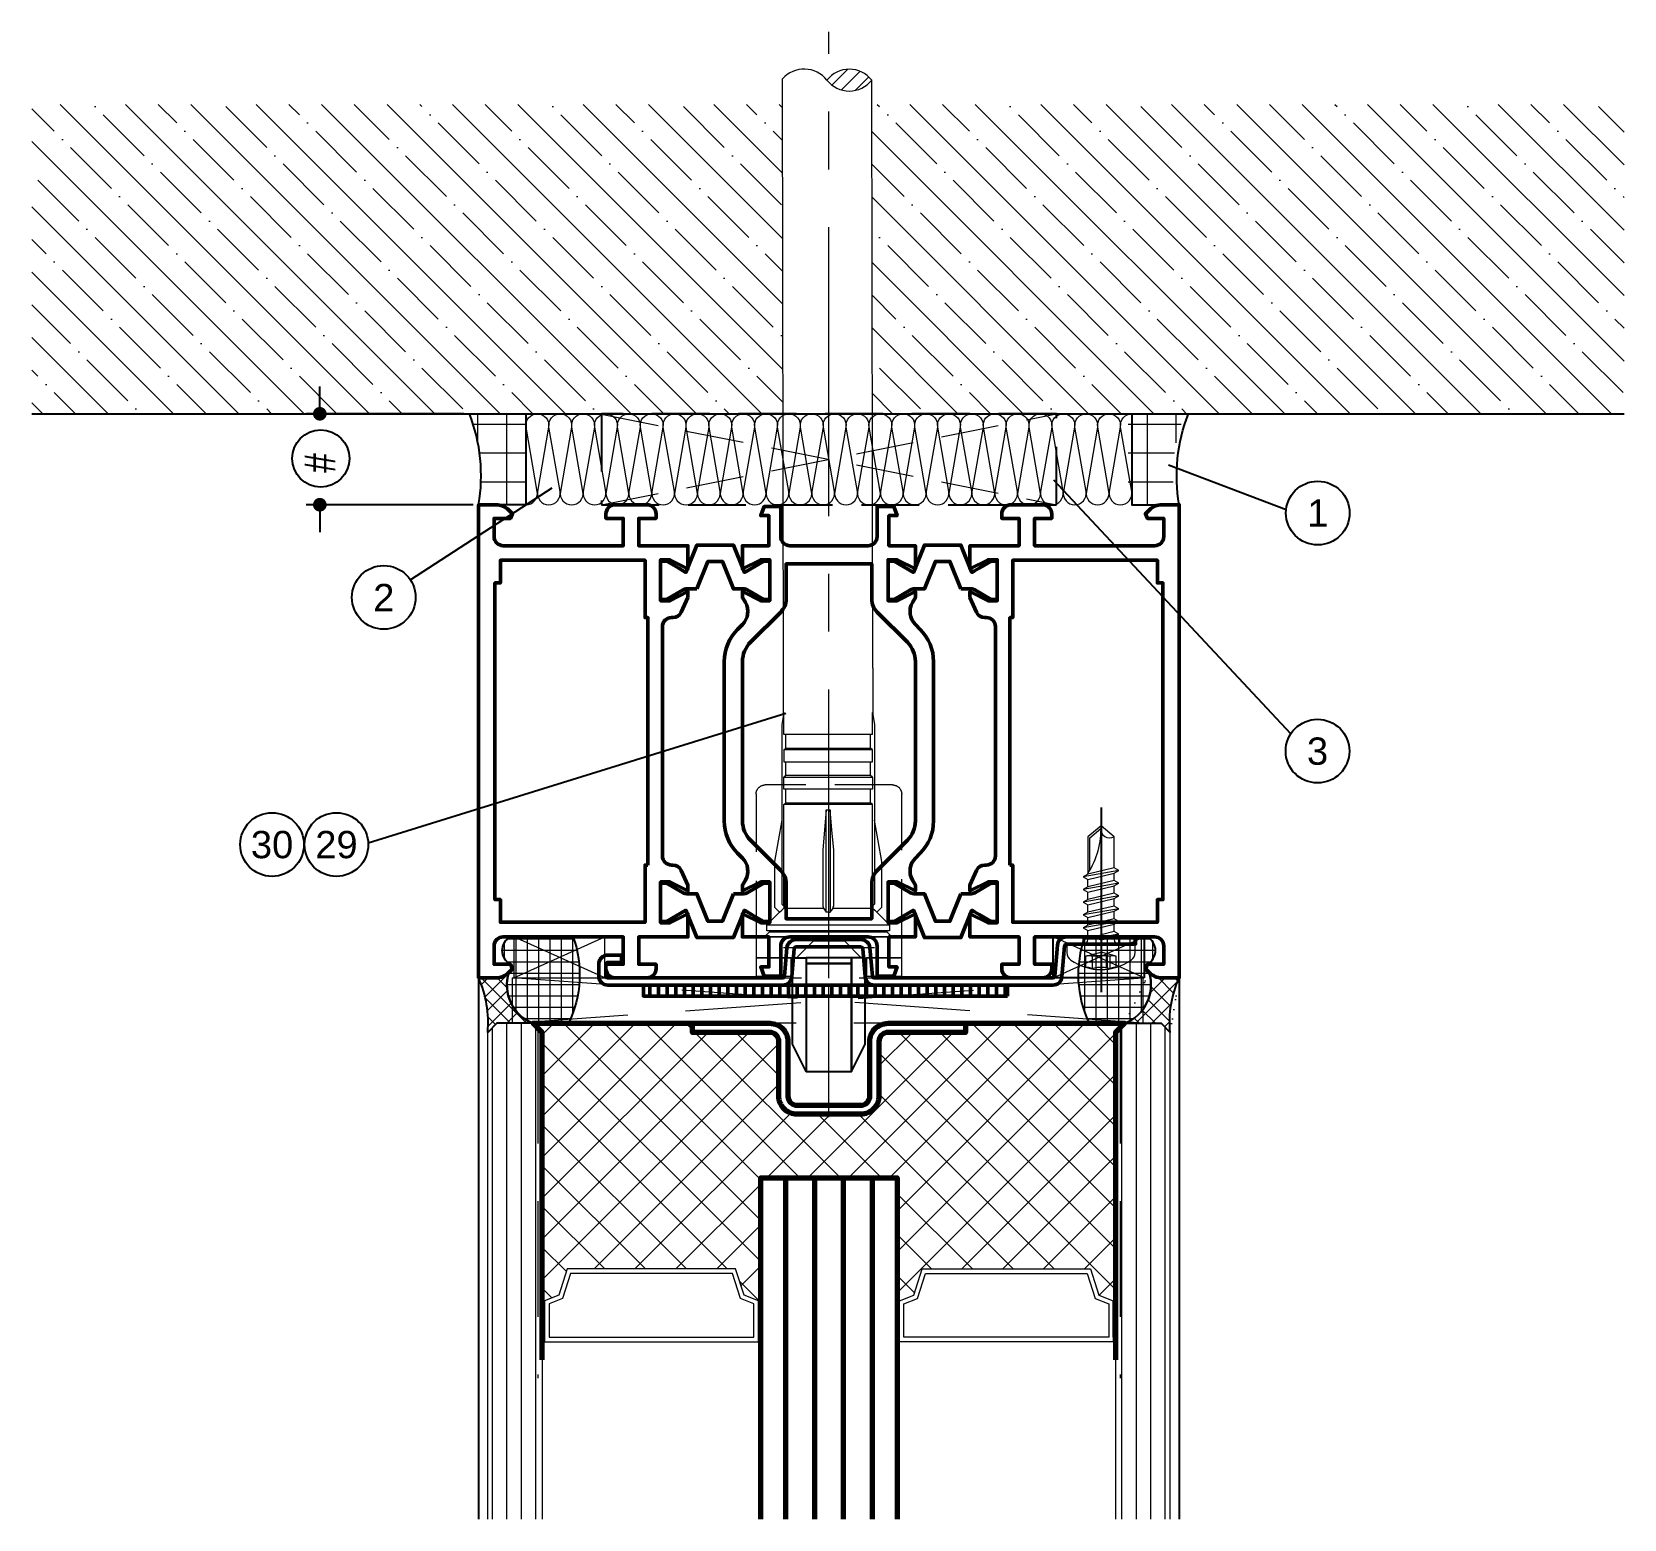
# Model space of a CAD drawing. Header units: millimetres. Extents: x 14 to 189, y 69 to 233.
import ezdxf
from ezdxf.enums import TextEntityAlignment as Align

# ---------------------------------------------------------------- set-up
doc = ezdxf.new("R2010")
doc.units = ezdxf.units.MM
doc.linetypes.add('CENTER', pattern=[50.8, 31.75, -6.35, 6.35, -6.35])
doc.linetypes.add('HIDDEN', pattern=[9.525, 6.35, -3.175])
for name, color, linetype, lineweight in [('AM_5', 3, 'Continuous', 25), ('AM_C', 50, 'Continuous', 50), ('AM_S', 80, 'Continuous', 50), ('Cent3', 70, 'CENTER', 18), ('CHide2', 2, 'HIDDEN', 25), ('CHide3', 70, 'HIDDEN', 18), ('CHide4', 10, 'HIDDEN', 13), ('Cont2', 2, 'Continuous', 25), ('Cont3', 70, 'Continuous', 18), ('Cont4', 10, 'Continuous', 13)]:
    doc.layers.add(name, color=color, linetype=linetype, lineweight=lineweight)
doc.layers.add('Cent4', color=10, linetype='CENTER')
doc.styles.add('BEMSTIL', font='8SIMPLEX.SHX', dxfattribs={"width": 0.85})
doc.styles.add('SWISS', font='swiss.ttf')
doc.dimstyles.new('Dok-1zu2-PUNKT$0', dxfattribs={"dimscale": 0.5, "dimtxt": 3.4, "dimasz": 1.5, "dimexe": 1.5, "dimexo": 0.6, "dimgap": 1.5, "dimtad": 0, "dimlfac": 2, "dimdsep": 46, "dimtxsty": 'BEMSTIL', "dimblk": 'PUNKT', "dimblk1": 'PUNKT', "dimblk2": 'PUNKT', "dimcen": 0, "dimclrd": 3, "dimclre": 3, "dimclrt": 3, "dimadec": 0, "dimazin": 0, "dimtfac": 0.7, "dimtofl": 0, "dimtmove": 0, "dimatfit": 3, "dimfxl": 0, "dimtolj": 1, "dimarcsym": 0})
pattern_1 = [(270, (357.2121, 566.7062), (1.25, -3e-16), []), (360, (357.2121, 566.7062), (3e-16, 1.25), [])]
pattern_2 = [(225, (232.32603, 587.95486), (0.1767767, -0.1767767), []), (315, (232.32603, 587.95486), (0.1767767, 0.1767767), [])]

# ---------------------------------------------------------------- blocks, each defined once
blk = doc.blocks.new('PL_VERSCH_F_W1_VERD')
at = {"linetype": 'CENTER', "ltscale": 2}
blk.add_line((-5, -1.15), (5, -1.15), dxfattribs=at)
blk.add_lwpolyline([(0, 17.5), (0, 2.99), (0, 2.99)], dxfattribs=at)
at = {"linetype": 'HIDDEN'}
for points in [[(-8, 2), (-4.15, 2), (-4.15, 0), (-8, 0)], [(4.15, 2), (8, 2), (8, 0), (4.15, 0)], [(-8, 0), (8, 0), (8, -2.3), (-8, -2.3)], [(3.55, 0), (-3.55, 0), (-1.7, -1.85), (1.7, -1.85)], [(1.7, -1.85), (-1.7, -1.85), (-1.7, -2.3), (1.7, -2.3)]]:
    blk.add_lwpolyline(points, close=True, dxfattribs=at)
blk.add_lwpolyline([(-8, -2.3), (8, -2.3), (8, -18, -0.414214), (7, -19), (-7, -19, -0.414214), (-8, -18)], format="xyb", close=True, dxfattribs=at)
at = {"layer": 'Cont2'}
for points in [[(-4, 0), (-2.5, 0), (-2.5, 12.5), (-4, 9.5)], [(-2.5, 12.5), (2.5, 12.5), (2.5, 0.63), (-2.5, 0.63)], [(4, 0), (2.5, 0), (2.5, 12.5), (4, 9.5)], [(-2.5, 0.63), (2.5, 0.63), (2.5, 0), (-2.5, 0)]]:
    blk.add_lwpolyline(points, close=True, dxfattribs=at)
blk = doc.blocks.new('*U7', base_point=(96.94, 211.857))
for points in [[(96.94, 216.857, -0.463802), (97.56, 216.125), (96.949, 212.59, 0.463802), (97.569, 211.857, 0.463802)], [(97.569, 211.857, 0.463802), (98.188, 212.59), (97.577, 216.125, -0.463802), (98.197, 216.857, -0.463802)], [(98.197, 216.857, -0.463802), (98.817, 216.125), (98.206, 212.59, 0.463802), (98.825, 211.857, 0.463802)], [(98.825, 211.857, 0.463802), (99.445, 212.59), (98.834, 216.125, -0.463802), (99.454, 216.857, -0.463802)], [(99.454, 216.857, -0.463802), (100.073, 216.125), (99.462, 212.59, 0.463802), (100.082, 211.857, 0.463802)], [(100.082, 211.857, 0.463802), (100.701, 212.59), (100.09, 216.125, -0.463802), (100.71, 216.857, -0.463802)], [(100.71, 216.857, -0.463802), (101.33, 216.125), (100.719, 212.59, 0.463802), (101.338, 211.857, 0.463802)], [(101.338, 211.857, 0.463802), (101.958, 212.59), (101.347, 216.125, -0.463802), (101.967, 216.857, -0.463802)], [(101.967, 216.857, -0.463802), (102.586, 216.125), (101.975, 212.59, 0.463802), (102.595, 211.857, 0.463802)], [(102.595, 211.857, 0.463802), (103.215, 212.59), (102.604, 216.125, -0.463802), (103.223, 216.857, -0.463802)], [(103.223, 216.857, -0.463802), (103.843, 216.125), (103.232, 212.59, 0.463802), (103.852, 211.857, 0.463802)], [(103.852, 211.857, 0.463802), (104.471, 212.59), (103.86, 216.125, -0.463802), (104.48, 216.857, -0.463802)], [(104.48, 216.857, -0.463802), (105.1, 216.125), (104.489, 212.59, 0.463802), (105.108, 211.857, 0.463802)], [(105.108, 211.857, 0.463802), (105.728, 212.59), (105.117, 216.125, -0.463802), (105.737, 216.857, -0.463802)], [(105.737, 216.857, -0.463802), (106.356, 216.125), (105.745, 212.59, 0.463802), (106.365, 211.857, 0.463802)], [(106.365, 211.857, 0.463802), (106.984, 212.59), (106.374, 216.125, -0.463802), (106.993, 216.857, -0.463802)], [(106.993, 216.857, -0.463802), (107.613, 216.125), (107.002, 212.59, 0.463802), (107.621, 211.857, 0.463802)], [(107.621, 211.857, 0.463802), (108.241, 212.59), (107.63, 216.125, -0.463802), (108.25, 216.857, -0.463802)], [(108.25, 216.857, -0.463802), (108.869, 216.125), (108.258, 212.59, 0.463802), (108.878, 211.857, 0.463802)], [(108.878, 211.857, 0.463802), (109.498, 212.59), (108.887, 216.125, -0.463802), (109.506, 216.857, -0.463802)], [(109.506, 216.857, -0.463802), (110.126, 216.125), (109.515, 212.59, 0.463802), (110.135, 211.857, 0.463802)], [(110.135, 211.857, 0.463802), (110.754, 212.59), (110.143, 216.125, -0.463802), (110.763, 216.857, -0.463802)], [(110.763, 216.857, -0.463802), (111.383, 216.125), (110.772, 212.59, 0.463802), (111.391, 211.857, 0.463802)], [(111.391, 211.857, 0.463802), (112.011, 212.59), (111.4, 216.125, -0.463802), (112.02, 216.857, -0.463802)], [(112.02, 216.857, -0.463802), (112.639, 216.125), (112.028, 212.59, 0.463802), (112.648, 211.857, 0.463802)], [(112.648, 211.857, 0.463802), (113.267, 212.59), (112.657, 216.125, -0.463802), (113.276, 216.857, -0.463802)], [(113.276, 216.857, -0.463802), (113.896, 216.125), (113.285, 212.59, 0.463802), (113.904, 211.857, 0.463802)], [(113.904, 211.857, 0.463802), (114.524, 212.59), (113.913, 216.125, -0.463802), (114.533, 216.857, -0.463802)], [(114.533, 216.857, -0.463802), (115.152, 216.125), (114.541, 212.59, 0.463802), (115.161, 211.857, 0.463802)], [(115.161, 211.857, 0.463802), (115.781, 212.59), (115.17, 216.125, -0.463802), (115.789, 216.857, -0.463802)], [(115.789, 216.857, -0.463802), (116.409, 216.125), (115.798, 212.59, 0.463802), (116.418, 211.857, 0.463802)], [(116.418, 211.857, 0.463802), (117.037, 212.59), (116.426, 216.125, -0.463802), (117.046, 216.857, -0.463802)], [(117.046, 216.857, -0.463802), (117.666, 216.125), (117.055, 212.59, 0.463802), (117.674, 211.857, 0.463802)], [(117.674, 211.857, 0.463802), (118.294, 212.59), (117.683, 216.125, -0.463802), (118.303, 216.857, -0.463802)], [(118.303, 216.857, -0.463802), (118.922, 216.125), (118.311, 212.59, 0.463802), (118.931, 211.857, 0.463802)], [(118.931, 211.857, 0.463802), (119.551, 212.59), (118.94, 216.125, -0.463802), (119.559, 216.857, -0.463802)], [(119.559, 216.857, -0.463802), (120.179, 216.125), (119.568, 212.59, 0.463802), (120.187, 211.857, 0.463802)], [(120.187, 211.857, 0.463802), (120.807, 212.59), (120.196, 216.125, -0.463802), (120.816, 216.857, -0.463802)], [(120.816, 216.857, -0.463802), (121.435, 216.125), (120.824, 212.59, 0.463802), (121.444, 211.857, 0.463802)], [(121.444, 211.857, 0.463802), (122.064, 212.59), (121.453, 216.125, -0.463802), (122.072, 216.857, -0.463802)], [(122.072, 216.857, -0.463802), (122.692, 216.125), (122.081, 212.59, 0.463802), (122.701, 211.857, 0.463802)], [(122.701, 211.857, 0.463802), (123.32, 212.59), (122.709, 216.125, -0.463802), (123.329, 216.857, -0.463802)], [(123.329, 216.857, -0.463802), (123.949, 216.125), (123.338, 212.59, 0.463802), (123.957, 211.857, 0.463802)], [(123.957, 211.857, 0.463802), (124.577, 212.59), (123.966, 216.125, -0.463802), (124.586, 216.857, -0.463802)], [(124.586, 216.857, -0.463802), (125.205, 216.125), (124.594, 212.59, 0.463802), (125.214, 211.857, 0.463802)], [(125.214, 211.857, 0.463802), (125.834, 212.59), (125.223, 216.125, -0.463802), (125.842, 216.857, -0.463802)], [(125.842, 216.857, -0.463802), (126.462, 216.125), (125.851, 212.59, 0.463802), (126.471, 211.857, 0.463802)], [(126.471, 211.857, 0.463802), (127.09, 212.59), (126.479, 216.125, -0.463802), (127.099, 216.857, -0.463802)], [(127.099, 216.857, -0.463802), (127.718, 216.125), (127.107, 212.59, 0.463802), (127.727, 211.857, 0.463802)], [(127.727, 211.857, 0.463802), (128.347, 212.59), (127.736, 216.125, -0.463802), (128.355, 216.857, -0.463802)], [(128.355, 216.857, -0.463802), (128.975, 216.125), (128.364, 212.59, 0.463802), (128.984, 211.857, 0.463802)], [(128.984, 211.857, 0.463802), (129.603, 212.59), (128.992, 216.125, -0.463802), (129.612, 216.857, -0.463802)], [(129.612, 216.857, -0.463802), (130.232, 216.125), (129.621, 212.59, 0.463802), (130.24, 211.857, 0.463802)]]:
    blk.add_lwpolyline(points, format="xyb")
blk = doc.blocks.new('Dübel01')
for p, q in [((-4.9, 29.53), (-5.02, 94.31)), ((4.9, 29.53), (4.78, 94.17)), ((-4.9, 24.45), (-4.9, 29.53)), ((4.9, 29.53), (4.9, 24.45)), ((-4.86, 24.66), (-5.1, 23.32)), ((-4.86, 22.25), (-4.86, 24.66)), ((4.86, 22.25), (4.86, 24.66)), ((4.86, 24.66), (5.1, 23.32)), ((-5.1, 23.32), (-5.1, 8.21)), ((5.1, 23.32), (5.1, 8.21)), ((4.86, 22.25), (-4.86, 22.25)), ((-4.66, 20.75), (-4.66, 22.25)), ((4.66, 20.75), (4.66, 22.25)), ((-4.86, 20.55), (-4.66, 20.75)), ((4.86, 20.55), (-4.86, 20.55)), ((-4.86, 20.55), (-4.86, 19.25)), ((-4.86, 19.25), (4.86, 19.25)), ((-4.66, 20.75), (4.66, 20.75)), ((-4.66, 17.75), (-4.66, 19.25)), ((4.86, 20.55), (4.66, 20.75)), ((4.66, 17.75), (4.66, 19.25)), ((4.86, 19.25), (4.86, 20.55)), ((-4.66, 17.75), (-4.86, 17.55)), ((-4.86, 16.25), (-4.86, 17.55)), ((-4.86, 17.55), (4.86, 17.55)), ((4.66, 17.75), (-4.66, 17.75)), ((4.86, 17.55), (4.66, 17.75)), ((4.86, 17.55), (4.86, 16.25)), ((4.86, 16.25), (-4.86, 16.25)), ((-4.66, 14.75), (-4.66, 16.25)), ((4.66, 14.75), (4.66, 16.25)), ((-4.86, 14.55), (-4.66, 14.75)), ((4.86, 14.55), (-4.86, 14.55)), ((-4.86, 3.37), (-4.86, 14.55)), ((-4.66, 14.75), (4.66, 14.75)), ((4.86, 14.55), (4.66, 14.75)), ((4.86, 3.37), (4.86, 14.55)), ((-5.1, 12.82), (-5.9, 8.28)), ((-0.23, 13.98), (-0.41, 11.74)), ((-0.23, 8.28), (-0.23, 13.98)), ((-0.23, 13.98), (0, 13.95)), ((0, 13.95), (0.23, 13.98)), ((0.23, 13.98), (0.23, 8.28)), ((0.41, 11.74), (0.23, 13.98)), ((5.9, 8.28), (5.1, 12.82)), ((-0.41, 11.74), (-0.6, 9.55)), ((0.6, 9.55), (0.41, 11.74)), ((-0.6, 9.55), (-0.6, 8.21)), ((0.6, 8.21), (0.6, 9.55)), ((-5.9, 8.28), (-5.9, 3.28)), ((-5.1, 8.21), (-5.1, 3.61)), ((-0.6, 8.21), (-0.6, 3.61)), ((-0.23, 3.28), (-0.23, 8.28)), ((0.23, 8.28), (0.23, 3.28)), ((0.6, 3.61), (0.6, 8.21)), ((5.1, 8.21), (5.1, 3.61)), ((5.9, 3.28), (5.9, 8.28)), ((-5.1, 3.61), (-4.86, 3.37)), ((-0.6, 3.61), (-0.6, 3.37)), ((0.6, 3.37), (0.6, 3.61)), ((5.1, 3.61), (4.86, 3.37)), ((-5.34, 2.72), (-6.75, 1.31)), ((-5.9, 3.28), (-5.34, 2.72)), ((-5.34, 2.72), (-5.11, 2.94)), ((-5.11, 2.94), (-4.87, 3.16)), ((-4.86, 3.37), (-4.87, 3.27)), ((-4.87, 3.27), (-4.87, 3.16)), ((-4.87, 3.16), (-0.53, 3.16)), ((-0.6, 3.37), (-0.56, 3.27)), ((-0.56, 3.27), (-0.53, 3.16)), ((-0.53, 3.16), (-0.38, 2.94)), ((-0.38, 2.94), (-0.23, 2.72)), ((-0.23, 2.72), (-0.23, 3.28)), ((0, 2.72), (-0.23, 2.72)), ((0, 2.72), (0.23, 2.72)), ((0.23, 3.28), (0.23, 2.72)), ((0.23, 2.72), (0.38, 2.94)), ((0.38, 2.94), (0.53, 3.16)), ((0.53, 3.16), (0.56, 3.27)), ((0.53, 3.16), (4.87, 3.16)), ((0.56, 3.27), (0.6, 3.37)), ((4.87, 3.27), (4.86, 3.37)), ((4.87, 3.16), (4.87, 3.27)), ((4.87, 3.16), (5.11, 2.94)), ((5.11, 2.94), (5.34, 2.72)), ((5.34, 2.72), (5.9, 3.28)), ((5.34, 2.72), (6.75, 1.31)), ((-6.35, 0.65), (-7, 0)), ((-7, 0), (7, 0)), ((-6.75, 1.31), (6.75, 1.31)), ((-6.75, 0.65), (-6.75, 1.31)), ((6.75, 0.65), (-6.75, 0.65)), ((6.5, 0.5), (-6.5, 0.5)), ((7, 0), (6.35, 0.65)), ((6.75, 1.31), (6.75, 0.65))]:
    blk.add_line(p, q)
for centre, radius, start, end in [((-2.64, 92.18), 3.2, 38.6248, 138.2268), ((2.32, 92.26), 3.11, 37.8392, 142.1608), ((2.32, 96.08), 3.11, 217.8392, 322.1608)]:
    blk.add_arc(centre, radius, start, end)
blk = doc.blocks.new('PUNKT')
at = {"color": 0, "linetype": 'Continuous'}
blk.add_line((-0.5, 0), (-1, 0), dxfattribs=at)
at = {"color": 0, "linetype": 'Continuous', "const_width": 0.5}
blk.add_lwpolyline([(-0.25, 0, 1), (0.25, 0, 1)], format="xyb", close=True, dxfattribs=at)
blk = doc.blocks.new('*D9')
at = {"layer": 'AM_5', "color": 3, "lineweight": -2, "transparency": 16777216}
for p, q in [((45.65, 192.18), (45.65, 193.68)), ((61.49, 190.68), (44.15, 190.68)), ((62.5, 180.68), (44.15, 180.68)), ((45.65, 179.18), (45.65, 177.68))]:
    blk.add_line(p, q, dxfattribs=at)
at = {"layer": 'AM_5', "color": 3, "lineweight": -2, "transparency": 16777216, "xscale": 1.5, "yscale": 1.5, "zscale": 1.5}
for p, rotation in [((45.65, 190.68), 270), ((45.65, 180.68), 90)]:
    blk.add_blockref('PUNKT', p, dxfattribs=dict(at, rotation=rotation))
at = {"layer": 'AM_5', "color": 3, "transparency": 16777216, "insert": (45.65, 184.74), "char_height": 3.4, "attachment_point": 5, "rotation": 90, "style": 'BEMSTIL'}
blk.add_mtext('\\A1; #', dxfattribs=at)
blk = doc.blocks.new('WI1021381')
for points in [[(23, 10.2), (22.27, 11.81, 0.294108), (21.36, 12.4), (21.2, 12.4, -0.414214), (20.2, 13.4), (20.2, 38.6, -0.414214), (21.2, 39.6), (21.36, 39.6, 0.294108), (22.27, 40.19), (23, 41.8), (23, 42.45), (21, 41.45), (20, 41.45), (20, 45.95), (21, 45.95), (23, 44.95), (23, 47.5), (17.6, 47.5), (17.6, 50.5), (19.5, 50.5), (19.5, 51, 0.414214), (18.5, 52), (15, 52, 0.414214), (14, 51), (14, 50.5), (15.9, 50.5), (15.9, 47.5), (2.7, 47.5, -0.414214), (1.7, 48.5), (1.7, 50.5), (3.5, 50.5), (3.71, 51.01), (3.31, 51.41, 0.198912), (1.9, 52), (0, 52), (0, 0), (1.9, 0, 0.198912), (3.31, 0.59), (3.71, 0.99), (3.5, 1.5), (1.7, 1.5), (1.7, 3.5, -0.414214), (2.7, 4.5), (15.9, 4.5), (15.9, 1.5), (14, 1.5), (14, 1, 0.414214), (15, 0), (18.5, 0, 0.414214), (19.5, 1), (19.5, 1.5), (17.6, 1.5), (17.6, 4.5), (23, 4.5), (23, 7.05), (21, 6.05), (20, 6.05), (20, 10.55), (21, 10.55), (23, 9.55), (23, 10.2)], [(54, 10.2), (54.73, 11.81, -0.294108), (55.64, 12.4), (55.8, 12.4, 0.414214), (56.8, 13.4), (56.8, 38.6, 0.414214), (55.8, 39.6), (55.64, 39.6, -0.294108), (54.73, 40.19), (54, 41.8), (54, 42.45), (56, 41.45), (57, 41.45), (57, 45.95), (56, 45.95), (54, 44.95), (54, 47.5), (59.4, 47.5), (59.4, 50.5), (57.5, 50.5), (57.5, 51, -0.414214), (58.5, 52), (62, 52, -0.414214), (63, 51), (63, 50.5), (61.1, 50.5), (61.1, 47.5), (74.3, 47.5, 0.414214), (75.3, 48.5), (75.3, 50.5), (73.5, 50.5), (73.29, 51.01), (73.69, 51.41, -0.198912), (75.1, 52), (77, 52), (77, 0), (75.1, 0, -0.198912), (73.69, 0.59), (73.29, 0.99), (73.5, 1.5), (75.3, 1.5), (75.3, 3.5, 0.414214), (74.3, 4.5), (61.1, 4.5), (61.1, 1.5), (63, 1.5), (63, 1, -0.414214), (62, 0), (58.5, 0, -0.414214), (57.5, 1), (57.5, 1.5), (59.4, 1.5), (59.4, 4.5), (54, 4.5), (54, 7.05), (56, 6.05), (57, 6.05), (57, 10.55), (56, 10.55), (54, 9.55), (54, 10.2)], [(23.99, 42.75), (22.87, 42.75, 0.131652), (22.47, 42.64), (20.66, 41.6), (20, 41.6), (20, 45.8), (20.66, 45.8), (22, 45.03), (22.49, 44.75), (22.79, 44.57), (24, 47.58), (28, 47.58), (29.21, 44.57), (31.34, 45.8), (32, 45.8), (32, 41.6), (31.34, 41.6), (29.53, 42.64, 0.131652), (29.13, 42.75), (28.01, 42.75), (26.79, 45.78), (25.21, 45.78)], [(48.99, 42.75), (47.87, 42.75, 0.131652), (47.47, 42.64), (45.66, 41.6), (45, 41.6), (45, 45.8), (45.66, 45.8), (47, 45.03), (47.49, 44.74), (47.79, 44.57), (49, 47.58), (53, 47.58), (54.21, 44.57), (56.34, 45.8), (57, 45.8), (57, 41.6), (56.34, 41.6), (54.53, 42.64, 0.131652), (54.13, 42.75), (53.01, 42.75), (51.79, 45.78), (50.21, 45.78)], [(48, 34.76, 0.198912), (47.12, 36.88), (43.79, 40.21, -0.198912), (43.2, 41.63), (43.2, 45.5), (33.8, 45.5), (33.8, 41.63, -0.198912), (33.21, 40.21), (29.88, 36.88, 0.198912), (29, 34.76), (29, 17.24, 0.198912), (29.88, 15.12), (33.21, 11.79, -0.198912), (33.8, 10.37), (33.8, 6.5), (43.2, 6.5), (43.2, 10.37, -0.198912), (43.79, 11.79), (47.12, 15.12, 0.198912), (48, 17.24)], [(23.99, 9.25), (22.87, 9.25, -0.131652), (22.47, 9.36), (20.66, 10.4), (20, 10.4), (20, 6.2), (20.66, 6.2), (22, 6.97), (22.49, 7.26), (22.79, 7.43), (24, 4.43), (28, 4.43), (29.21, 7.43), (31.34, 6.2), (32, 6.2), (32, 10.4), (31.34, 10.4), (29.53, 9.36, -0.131652), (29.13, 9.25), (28.01, 9.25), (26.79, 6.23), (25.21, 6.23)], [(53.01, 9.25), (54.13, 9.25, 0.131652), (54.53, 9.36), (56.34, 10.4), (57, 10.4), (57, 6.2), (56.34, 6.2), (55, 6.97), (54.51, 7.26), (54.21, 7.43), (53, 4.43), (49, 4.43), (47.79, 7.43), (45.66, 6.2), (45, 6.2), (45, 10.4), (45.66, 10.4), (47.47, 9.36, 0.131652), (47.87, 9.25), (48.99, 9.25), (50.21, 6.23), (51.79, 6.23)]]:
    blk.add_lwpolyline(points, format="xyb", close=True)
blk.add_lwpolyline([(29, 10.2), (29.32, 10.75, 0.339454), (29, 13.17), (28.46, 13.71, -0.198912), (27, 17.24), (27, 34.76, -0.198912), (28.46, 38.29), (29, 38.83, 0.339454), (29.32, 41.25), (29, 41.8), (29, 42.45), (31, 41.45), (32, 41.45), (32, 45.95), (31, 45.95), (29, 44.95), (29, 47.5), (31.9, 47.5), (31.9, 50.8), (31.01, 50.8), (31.38, 51.8), (33.2, 51.8), (33.2, 48.5, 0.414214), (34.2, 47.5), (42.8, 47.5, 0.414214), (43.8, 48.5), (43.8, 51.8), (45.62, 51.8), (45.99, 50.8), (45.1, 50.8), (45.1, 47.5), (48, 47.5), (48, 44.95), (46, 45.95), (45, 45.95), (45, 41.45), (46, 41.45), (48, 42.45), (48, 41.8), (47.68, 41.25, 0.339454), (48, 38.83), (48.54, 38.29, -0.198912), (50, 34.76), (50, 17.24, -0.198912), (48.54, 13.71), (48, 13.17, 0.339454), (47.68, 10.75), (48, 10.2), (48, 9.55), (46, 10.55), (45, 10.55), (45, 6.05), (46, 6.05), (48, 7.05), (48, 4.5), (45.1, 4.5), (45.1, 1.2), (45.99, 1.2), (45.62, 0.2), (43.8, 0.2), (43.8, 3.5, 0.414214), (42.8, 4.5), (34.2, 4.5, 0.414214), (33.2, 3.5), (33.2, 0.2), (31.38, 0.2), (31.01, 1.2), (31.9, 1.2), (31.9, 4.5), (29, 4.5), (29, 7.05), (31, 6.05), (32, 6.05), (32, 10.55), (31, 10.55), (29, 9.55), (29, 10.2), (29.32, 10.75)], format="xyb")
for points in [[(18.6, 39.6), (18.3, 39.6), (18.3, 45.9), (2.4, 45.9), (2.4, 43.4), (1.8, 43.4), (1.8, 8.6), (2.4, 8.6), (2.4, 6.1), (18.3, 6.1), (18.3, 12.4), (18.6, 12.4), (18.6, 39.6)], [(58.4, 39.6), (58.7, 39.6), (58.7, 45.9), (74.6, 45.9), (74.6, 43.4), (75.2, 43.4), (75.2, 8.6), (74.6, 8.6), (74.6, 6.1), (58.7, 6.1), (58.7, 12.4), (58.4, 12.4), (58.4, 39.6)]]:
    blk.add_lwpolyline(points, close=True)
blk = doc.blocks.new('WI4080202')
blk.add_lwpolyline([(-48.32, -0.18), (-48.61, -3.59, -0.388879), (-49.61, -4.5), (-57.2, -4.5), (-57.2, -3.7), (-49.61, -3.7, 0.388879), (-49.41, -3.52), (-49.11, -0.11, -0.388879), (-48.12, 0.8), (-28.48, 0.8, -0.388879), (-27.49, -0.11), (-27.22, -3.22, 0.388879), (-27.02, -3.4), (-19.88, -3.4, 0.388879), (-19.68, -3.22), (-19.41, -0.11, -0.388879), (-18.42, 0.8), (0.8, 0.8, -0.414214), (1.8, -0.2), (1.8, -1.5, -0.414214), (0.8, -2.5), (-0.7, -2.5), (-0.7, -1.7), (0.8, -1.7, 0.414214), (1, -1.5), (1, -0.2, 0.414214), (0.8, 0), (-18.42, 0, 0.388879), (-18.62, -0.18), (-18.89, -3.29, -0.388879), (-19.88, -4.2), (-27.02, -4.2, -0.388879), (-28.01, -3.29), (-28.28, -0.18, 0.388879), (-28.48, 0), (-48.12, 0, 0.388879), (-48.32, -0.18)], format="xyb", close=True)
blk = doc.blocks.new('WI199174')
h = blk.add_hatch()
h.set_pattern_fill('LINE', color=256, scale=0.3, angle=90)
h.paths.add_polyline_path([(0, 1.2), (0, 0), (40, 0), (40, 1.2)])
blk.add_lwpolyline([(0, 1.2), (0, 0), (40, 0), (40, 1.2)], close=True)
blk = doc.blocks.new('ws4070448')
at = {"layer": 'Cent4'}
blk.add_lwpolyline([(0, -15.02), (0, 5.29)], dxfattribs=at)
at = {"layer": 'CHide4'}
for p, q in [((-0.97, 1.33), (-0.97, 2.72)), ((-0.56, 1.33), (-0.56, 2.61)), ((0.56, 1.33), (0.56, 2.61)), ((0.97, 1.33), (0.97, 2.72))]:
    blk.add_line(p, q, dxfattribs=at)
for points in [[(-1.65, 2.56), (-1.65, 1.33)], [(1.65, 2.56), (1.65, 1.33)], [(-1.65, 1.33), (0, 0.89)], [(1.65, 1.33), (0, 0.89)]]:
    blk.add_lwpolyline(points, dxfattribs=at)
for centre, radius, start, end in [((-1.59, 3.84), 1.28, 267.2848, 298.8872), ((0, 5.49), 2.94, 250.6988, 289.3012), ((1.59, 3.84), 1.28, 241.1128, 272.7152), ((-1.31, 2.49), 1.21, 253.6643, 286.3357), ((0, 11.41), 10.13, 264.4948, 275.5052), ((1.31, 2.49), 1.21, 253.6643, 286.3357)]:
    blk.add_arc(centre, radius, start, end, dxfattribs=at)
at = {"layer": 'Cont3'}
blk.add_lwpolyline([(3.32, 1.75, 0.314856), (-3.32, 1.75, 0.244912), (-3.75, 0.93), (-3.75, 0), (3.75, 0), (3.75, 0.93, 0.244912), (3.32, 1.75, 0.138291)], format="xyb", dxfattribs=at)
for points in [[(-1.95, -1.1), (-1.45, -1.39), (0, -1.04), (0.5, -0.67), (0, -0.47), (-1.45, -0.81)], [(-1.95, -2.5), (-1.45, -2.79), (1.45, -2.1), (1.95, -1.81), (1.45, -1.52), (-1.45, -2.21)], [(-1.95, -3.9), (-1.45, -4.19), (1.45, -3.5), (1.95, -3.21), (1.45, -2.92), (-1.45, -3.61)], [(-1.95, -5.3), (-1.45, -5.59), (1.45, -4.9), (1.95, -4.61), (1.45, -4.32), (-1.45, -5.01)], [(-1.95, -6.7), (-1.45, -6.99), (1.45, -6.3), (1.95, -6.01), (1.45, -5.72), (-1.45, -6.41)], [(-1.45, -8.39), (1.45, -7.7), (1.95, -7.41), (1.45, -7.12), (-1.45, -7.81), (-1.95, -8.1)]]:
    blk.add_lwpolyline(points, close=True, dxfattribs=at)
for points in [[(-1.95, -1.1), (0.5, -0.67)], [(-1.45, -0.5), (-1.45, -0.81)], [(-1.45, -1.39), (-1.45, -2.21)], [(-1.45, -1.39), (-1.45, -2.21)], [(1.45, -0.5), (1.45, -1.52)], [(-1.95, -2.5), (1.95, -1.81)], [(-1.95, -3.9), (1.95, -3.21)], [(-1.45, -2.79), (-1.45, -3.61)], [(1.45, -2.1), (1.45, -2.92)], [(-1.95, -5.3), (1.95, -4.61)], [(-1.45, -4.19), (-1.45, -5.01)], [(1.45, -3.5), (1.45, -4.32)], [(1.45, -4.9), (1.45, -5.72)], [(-1.95, -6.7), (1.95, -6.01)], [(-1.45, -5.59), (-1.45, -6.41)], [(-1.45, -6.99), (-1.45, -7.81)], [(1.45, -6.3), (1.45, -7.12)], [(-1.95, -8.1), (1.95, -7.41)], [(-1.45, -8.38), (-1.45, -11.81), (0, -13), (1.45, -11.79), (1.45, -7.7)], [(1.24, -8.17), (1.24, -11.7), (0.03, -12.71)]]:
    blk.add_lwpolyline(points, dxfattribs=at)
for centre, radius, start, end in [((-1.95, -0.5), 0.5, 0, 90), ((1.95, -0.5), 0.5, 90, 180), ((8.74, -12.6), 8.74, 146.5114, 182.6031), ((-0.95, -12.64), 0.965, 350.682, 121.1143)]:
    blk.add_arc(centre, radius, start, end, dxfattribs=at)
blk = doc.blocks.new('ESG 6_V')
at = {"layer": 'Cont3'}
h = blk.add_hatch(dxfattribs=at)
h.set_pattern_fill('LINE', color=256, scale=0.5, angle=90, style=0)
h.set_pattern_definition([(90, (-305.9269, -507.866), (-1.5875, 4e-16), [])])
h.paths.add_polyline_path([(3, 54.5), (3, 1), (2, 0), (-2, 0), (-3, 1), (-3, 54.5)])
blk.add_lwpolyline([(3, 54.5), (3, 1), (2, 0), (-2, 0), (-3, 1), (-3, 54.5)])
at = {"layer": 'CHide3', "ltscale": 2}
blk.add_lwpolyline([(-2.5, 0.5), (-2.5, 39)], dxfattribs=at)
blk = doc.blocks.new('AL_ABH_24')
h = blk.add_hatch()
h.set_pattern_fill('ANSI37', color=256, scale=2, angle=-180, style=0)
h.set_pattern_definition(pattern_2)
h.paths.add_polyline_path([(-12, -4.5), (-11.75, -4.5), (-11.75, -0.5), (-12, -0.5)])
h = blk.add_hatch()
h.set_pattern_fill('ANSI37', color=256, scale=2, angle=-180, style=0)
h.set_pattern_definition(pattern_2)
h.paths.add_polyline_path([(12, -0.5), (11.75, -0.5), (11.75, -4.5), (12, -4.5)])
for points in [[(11.75, -4.5), (11.75, 0), (-11.75, 0), (-11.75, -4.5), (-10.18, -5.13), (-9.25, -8), (9.25, -8), (10.18, -5.13)], [(-11.75, -0.5), (-11.75, -4.5), (-12, -4.5), (-12, -0.5)], [(11.25, -4.16), (11.25, -0.5), (-11.25, -0.5), (-11.25, -4.16), (-9.78, -4.75), (-8.89, -7.5), (8.89, -7.5), (9.78, -4.75)], [(11.75, -0.5), (11.75, -4.5), (12, -4.5), (12, -0.5)]]:
    blk.add_lwpolyline(points, close=True)
blk = doc.blocks.new('PL30_Glas_76_SYM_NGFK')
at = {"layer": 'Cont3', "lineweight": 70}
h = blk.add_hatch(dxfattribs=at)
h.set_pattern_fill('LINE', color=256, angle=90, style=0)
h.set_pattern_definition([(90, (-271.427, -507.866), (-3.175, 2e-16), [])])
h.paths.add_polyline_path([(-7.5, 54.5), (-7.5, 17), (7.5, 17), (7.5, 54.5)])
at = {"layer": 'Cont4'}
h = blk.add_hatch(dxfattribs=at)
h.set_pattern_fill('ANSI37', color=256, scale=0.5, style=0)
h.set_pattern_definition([(45, (-338.955, -274.622), (2.245064, -2.245064), []), (315, (-338.955, -274.622), (-2.245064, -2.245064), [])])
h.paths.add_polyline_path([(-31.5, 30.5), (-31.25, 30.5), (-29.68, 29.87), (-28.75, 27), (-10.25, 27), (-9.32, 29.87), (-7.75, 30.5), (-7.5, 30.5), (-7.5, 17), (7.5, 17), (7.5, 30.5), (7.75, 30.5), (9.32, 29.87), (10.25, 27), (28.75, 27), (29.68, 29.87), (31.25, 30.5), (31.5, 30.5), (31.5, 1), (32.5, 0), (15, 0), (15, 1), (6.5, 1, -0.414214), (5.5, 2), (5.5, 8, 0.414214), (3.5, 10), (-3.5, 10, 0.414214), (-5.5, 8), (-5.5, 2, -0.414214), (-6.5, 1), (-15, 1), (-15, 0), (-32.5, 0), (-31.5, 1)])
at = {"layer": 'Cont3', "lineweight": 70}
for points in [[(-7.5, 54.5), (-7.5, 17), (7.5, 17), (7.5, 54.5)], [(-31.5, 37), (-31.5, 1), (-32.5, 0), (-15, 0)], [(15, 0), (32.5, 0), (31.5, 1), (31.5, 37)]]:
    blk.add_lwpolyline(points, dxfattribs=at)
blk.add_lwpolyline([(15, 0), (15, 1), (6.5, 1, -0.414214), (5.5, 2), (5.5, 8, 0.414214), (3.5, 10), (-3.5, 10, 0.414214), (-5.5, 8), (-5.5, 2, -0.414214), (-6.5, 1), (-15, 1), (-15, 0), (-6.5, 0, 0.414214), (-4.5, 2), (-4.5, 8, -0.414214), (-3.5, 9), (3.5, 9, -0.414214), (4.5, 8), (4.5, 2, 0.414214), (6.5, 0)], format="xyb", close=True, dxfattribs=at)
at = {"xscale": -1}
blk.add_blockref('ESG 6_V', (-34.5, 0), dxfattribs=at)
blk.add_blockref('ESG 6_V', (34.5, 0))
at = {"layer": 'Cont3', "lineweight": 70, "xscale": -1}
blk.add_blockref('AL_ABH_24', (-19.5, 35), dxfattribs=at)
at = {"layer": 'Cont3', "lineweight": 70}
blk.add_blockref('AL_ABH_24', (19.5, 35), dxfattribs=at)

msp = doc.modelspace()

# ---------------------------------------------------------------- hatches: boundary and pattern name
at = {"layer": 'Cont3'}
h = msp.add_hatch(dxfattribs=at)
h.set_pattern_fill('ANSI31', color=256, scale=0.35)
h.set_pattern_definition([(45, (0, -15), (-0.7857724, 0.7857724), [])])
h.paths.add_polyline_path([(106.3, 227.357, -0.4894703), (101.387, 227.357, -0.4894703)])
h = msp.add_hatch(dxfattribs=at)
h.set_pattern_fill('ANSI35', color=256, scale=0.8, style=0)
h.set_pattern_definition([(315, (-190.9864, 605.1976), (-3.592102, -3.592102), []), (315, (-187.3943, 605.1976), (-3.592102, -3.592102), [6.35, -1.27, 0, -1.27])])
h.paths.add_polyline_path([(96.5, 190.684), (14, 190.684), (14, 224.684), (96.5, 224.684)])
h.paths.add_polyline_path([(189, 190.684), (106.3, 190.684), (106.3, 224.684), (189, 224.684)])
h = msp.add_hatch(dxfattribs=at)
h.set_pattern_fill('ANSI37', color=256, angle=45, style=0)
h.set_pattern_definition([(270, (-1838.7996, 1199.1958), (-3.175, -6e-16), []), (180, (-1838.7996, 1199.1958), (-6e-16, 3.175), [])])
h.paths.add_polyline_path([(68.3, 180.682), (63.1, 180.682, 0.1363436), (62.092, 190.682), (68.3, 190.682)])
h = msp.add_hatch(dxfattribs=at)
h.set_pattern_fill('ANSI37', color=256, angle=45, style=0)
h.set_pattern_definition([(270, (2041.5993, 1199.1958), (3.175, -6e-16), []), (360, (2041.5993, 1199.1958), (6e-16, 3.175), [])])
h.paths.add_polyline_path([(134.5, 180.682), (139.7, 180.682, -0.1363436), (140.707, 190.682), (134.5, 190.682)])
h = msp.add_hatch(dxfattribs=at)
h.set_pattern_fill('ANSI37', color=256, scale=10, angle=225, style=0)
h.set_pattern_definition(pattern_1)
edge = h.paths.add_edge_path()
edge.add_arc((70.795, 127.924), 4.586, 162.97276, 247.66842, ccw=False)
edge.add_line((66.41, 129.267), (66.812, 129.669))
edge.add_line((66.812, 129.669), (66.6, 130.181))
edge.add_arc((67.407, 131.681), 1.703, 118.29127, 241.70873, ccw=False)
edge.add_line((66.6, 133.181), (73.485, 133.181))
edge.add_arc((61.879, 129.029), 12.326, -25.71003, 19.68166, ccw=False)
edge.add_line((72.985, 123.682), (69.052, 123.682))
h = msp.add_hatch(dxfattribs=at)
h.set_pattern_fill('ANSI37', color=256, scale=10, angle=225, style=0)
h.set_pattern_definition(pattern_1)
edge = h.paths.add_edge_path()
edge.add_arc((132.405, 127.924), 4.586, 292.33158, 377.02724)
edge.add_line((136.79, 129.267), (136.388, 129.669))
edge.add_line((136.388, 129.669), (136.6, 130.181))
edge.add_arc((135.793, 131.681), 1.703, 298.29127, 421.70873)
edge.add_line((136.6, 133.181), (129.715, 133.181))
edge.add_arc((141.321, 129.029), 12.326, 160.31834, 205.71003)
edge.add_line((130.215, 123.682), (134.148, 123.682))
h = msp.add_hatch(dxfattribs=at)
h.set_pattern_fill('ANSI37', color=256, scale=10, angle=180, style=0)
h.set_pattern_definition([(225, (357.2121, 566.7062), (0.8838835, -0.8838835), []), (315, (357.2121, 566.7062), (0.8838835, 0.8838835), [])])
edge = h.paths.add_edge_path()
edge.add_arc((52.08, 123.761), 12.069, 354.86979, 384.05761)
edge.add_line((63.1, 128.681), (64.996, 128.681))
edge.add_arc((64.996, 130.681), 2, 270, 315.00072)
edge.add_arc((70.795, 127.924), 4.586, 162.97276, 247.66842)
edge.add_line((69.052, 123.682), (65.1, 123.682))
edge.add_line((65.1, 123.682), (64.1, 122.682))
h = msp.add_hatch(dxfattribs=at)
h.set_pattern_fill('ANSI37', color=256, scale=10, angle=180, style=0)
h.set_pattern_definition([(315, (-146.44, 566.7062), (-0.8838835, -0.8838835), []), (225, (-146.44, 566.7062), (-0.8838835, 0.8838835), [])])
edge = h.paths.add_edge_path()
edge.add_arc((151.12, 123.761), 12.069, 155.94239, 185.13021, ccw=False)
edge.add_line((140.1, 128.681), (138.204, 128.681))
edge.add_arc((138.204, 130.681), 2, 224.99928, 270, ccw=False)
edge.add_arc((132.405, 127.924), 4.586, -67.66842, 17.02724, ccw=False)
edge.add_line((134.148, 123.682), (138.1, 123.682))
edge.add_line((138.1, 123.682), (139.1, 122.682))

# ---------------------------------------------------------------- linework, layer by layer
at = {"layer": 'AM_5', "color": 3}
for p, q in [((138.931, 185.069), (151.852, 180.156)), ((71.149, 182.511), (55.614, 172.41)), ((126.278, 183.433), (152.319, 155.523)), ((96.862, 157.753), (50.975, 143.469))]:
    msp.add_line(p, q, dxfattribs=at)
for centre, radius in [((45.749, 185.77), 3.144), ((155.33, 179.767), 3.5), ((52.679, 170.502), 3.5), ((155.3, 153.601), 3.5), ((40.402, 143.331), 3.5), ((47.478, 143.331), 3.5)]:
    msp.add_circle(centre, radius, dxfattribs=at)
at = {"layer": 'Cent3'}
msp.add_line((101.6, 128.638), (101.599, 232.662), dxfattribs=at)
at = {"layer": 'CHide2'}
msp.add_lwpolyline([(126.6, 180.685), (126.6, 190.683), (76.6, 190.683), (76.6, 180.685)], close=True, dxfattribs=at)
at = {"layer": 'CHide2', "ltscale": 2}
msp.add_lwpolyline([(126.244, 133.181), (136.244, 133.181), (136.244, 128.681), (126.244, 128.681)], close=True, dxfattribs=at)
at = {"layer": 'CHide3', "color": 3}
for p, q in [((76.6, 180.685), (126.6, 190.683)), ((76.6, 190.643), (126.6, 180.685))]:
    msp.add_line(p, q, dxfattribs=at)
at = {"layer": 'CHide3', "ltscale": 2}
for points in [[(76.956, 133.181), (66.956, 133.181), (66.956, 128.681), (76.956, 128.681)], [(136.1, 123.683), (66.829, 123.683), (66.829, 128.681), (136.1, 128.681)]]:
    msp.add_lwpolyline(points, close=True, dxfattribs=at)
for points in [[(66.956, 128.681), (76.956, 133.181)], [(76.956, 128.681), (66.956, 133.181)], [(126.244, 128.681), (136.244, 133.181)], [(136.244, 128.681), (126.244, 133.181)], [(136.1, 123.683), (66.829, 128.681)], [(66.829, 123.683), (136.1, 128.681)]]:
    msp.add_lwpolyline(points, dxfattribs=at)
at = {"layer": 'Cont2'}
for p, q in [((14, 190.682), (189, 190.682)), ((63.1, 128.681), (63.1, 69.181)), ((140.1, 128.681), (140.1, 69.181))]:
    msp.add_line(p, q, dxfattribs=at)
for points in [[(68.3, 190.682), (68.3, 180.682), (63.1, 180.682, 0.136343), (62.093, 190.682)], [(134.9, 190.682), (134.9, 180.682), (140.1, 180.682, -0.136343), (141.107, 190.682)]]:
    msp.add_lwpolyline(points, format="xyb", dxfattribs=at)
for points in [[(69.052, 123.682, -0.3873508), (66.41, 129.267), (66.812, 129.669), (66.6, 130.181, -0.5974064), (66.6, 133.181), (73.485, 133.181, -0.2006897), (72.985, 123.682)], [(134.148, 123.682, 0.3873508), (136.79, 129.267), (136.388, 129.669), (136.6, 130.181, 0.5974064), (136.6, 133.181), (129.715, 133.181, 0.2006897), (130.215, 123.682)], [(64.1, 122.682, 0.1280489), (63.1, 128.681), (64.996, 128.681, 0.1989156), (66.41, 129.267, 0.3873508), (69.052, 123.682), (65.1, 123.682)], [(139.1, 122.682, -0.1280489), (140.1, 128.681), (138.204, 128.681, -0.1989156), (136.79, 129.267, -0.3873508), (134.148, 123.682), (138.1, 123.682)]]:
    msp.add_lwpolyline(points, format="xyb", close=True, dxfattribs=at)
at = {"layer": 'Cont3'}
for p, q in [((135.147, 133.181), (127.557, 133.181)), ((129.547, 132.381), (129.547, 133.181)), ((133.547, 133.181), (133.547, 132.381)), ((135.147, 132.381), (135.147, 133.181)), ((126.064, 127.881), (106.633, 127.881))]:
    msp.add_line(p, q, dxfattribs=at)

# ---------------------------------------------------------------- block references
at = {"rotation": 180}
msp.add_blockref('ws4070448', (131.505, 132.382), dxfattribs=at)
at = {"layer": 'AM_C', "rotation": 180}
for name, p in [('WI4080202', (78.1, 128.682)), ('WI199174', (121.217, 127.882))]:
    msp.add_blockref(name, p, dxfattribs=at)
at = {"layer": 'AM_S', "rotation": 180}
msp.add_blockref('WI1021381', (140.1, 180.682), dxfattribs=at)
at = {"layer": 'CHide4', "xscale": -1, "rotation": 180}
msp.add_blockref('PL_VERSCH_F_W1_VERD', (101.599, 130.882), dxfattribs=at)
at = {"layer": 'Cont3'}
msp.add_blockref('Dübel01', (101.524, 133.184), dxfattribs=at)
at = {"layer": 'Cont3', "xscale": -2, "yscale": 2, "zscale": 2, "rotation": 180}
msp.add_blockref('*U7', (68.3, 190.682), dxfattribs=at)
at = {"layer": 'Cont3', "xscale": -1, "rotation": 180}
msp.add_blockref('PL30_Glas_76_SYM_NGFK', (101.6, 123.682), dxfattribs=at)

# ---------------------------------------------------------------- texts
at = {"layer": 'AM_5', "color": 40, "style": 'SWISS'}
for s, p in [('1', (155.33, 179.767)), ('2', (52.679, 170.502)), ('3', (155.3, 153.601)), ('30', (40.402, 143.331)), ('29', (47.478, 143.331))]:
    msp.add_text(s, height=3, dxfattribs=at).set_placement(p, align=Align.MIDDLE)

# ---------------------------------------------------------------- dimensions: what is measured, and where the dimension line sits
at = {"layer": 'AM_5'}
dim = msp.add_linear_dim(base=(45.648, 190.682), p1=(63.1, 180.682), p2=(62.093, 190.682), angle=90, text=' #', dimstyle='Dok-1zu2-PUNKT$0', override={"dimscale": 1, "dimlfac": 1}, dxfattribs=at)
dim.commit()
dim.dimension.update_dxf_attribs({"geometry": '*D9', "text_midpoint": (45.648, 184.745), "dimtype": 160})

doc.saveas('drawing.dxf')
